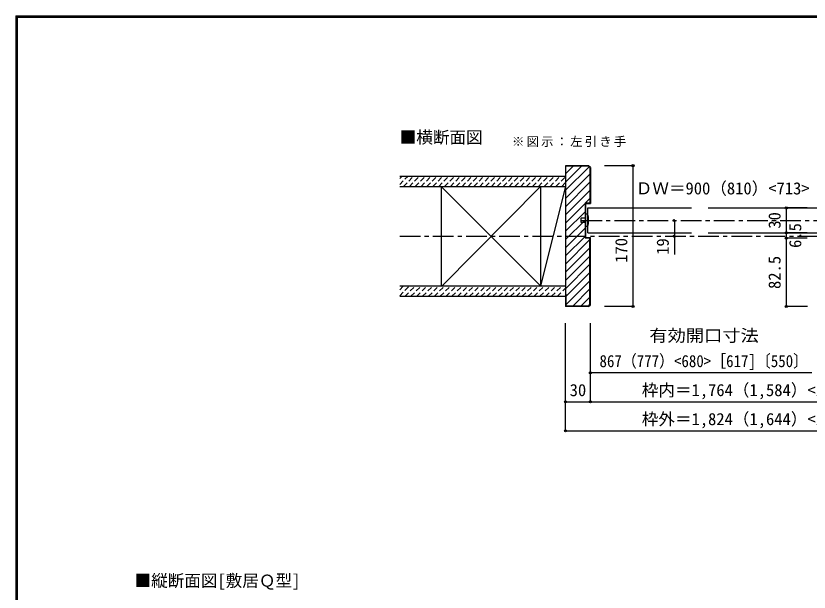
# Model space of a CAD drawing. Units: millimetres at full size, sheet at 1:5; details may follow other scales. Extents: x -973 to 977, y -718 to 696.
# Drawn here: x -973 to -17, y 0 to 696 of the extents above; entities that cross this region are included whole.
import ezdxf
from ezdxf.enums import TextEntityAlignment as Align

# ---------------------------------------------------------------- set-up
doc = ezdxf.new("R2010")
doc.units = ezdxf.units.MM
doc.header["$LTSCALE"] = 5
doc.header["$PDMODE"] = 32
doc.header["$PDSIZE"] = 2.5
doc.linetypes.add('CHAIN1', pattern=[8, 5, -1, 1, -1])
doc.linetypes.add('DASHED1', pattern=[1.8, 1.2, -0.6])
for name, color, linetype in [('0-1_通り芯', 4, 'DASHED1'), ('0-2_柱', 3, 'Continuous'), ('0-3_仕上げ', 2, 'Continuous'), ('0-4_枠', 3, 'Continuous'), ('0-6_扉', 6, 'Continuous'), ('0-7_金物', 7, 'Continuous'), ('0-A_文字', 7, 'Continuous'), ('0-B_寸法', 7, 'Continuous'), ('0-C_ハッチ', 4, 'DASHED1'), ('F-1_枠', 6, 'Continuous')]:
    doc.layers.add(name, color=color, linetype=linetype)
doc.styles.add('ＭＳ ゴシック', font='')
doc.styles.get('ＭＳ ゴシック').set_extended_font_data('MS Gothic')

msp = doc.modelspace()

# ---------------------------------------------------------------- linework, layer by layer
at = {"layer": '0-1_通り芯', "linetype": 'CHAIN1'}
for p, q in [((-291.347, 449), (294.653, 449)), ((-510.347, 430), (518.743, 430))]:
    msp.add_line(p, q, dxfattribs=at)
at = {"layer": '0-1_通り芯', "linetype": 'Continuous'}
msp.add_line((-178.925, 449), (-178.925, 408), dxfattribs=at)
at = {"layer": '0-1_通り芯', "color": 7}
for p in [(-178.925, 449), (-178.925, 430)]:
    msp.add_point(p, dxfattribs=at)
at = {"layer": '0-2_柱'}
for p, q in [((-460.347, 490), (-460.347, 370)), ((-340.347, 490), (-340.347, 370)), ((-310.347, 490), (-310.347, 370))]:
    msp.add_line(p, q, dxfattribs=at)
at = {"layer": '0-2_柱', "color": 7}
for p, q in [((-460.347, 490), (-340.347, 370)), ((-340.347, 490), (-459.099, 370)), ((-310.347, 490), (-340.347, 370))]:
    msp.add_line(p, q, dxfattribs=at)
at = {"layer": '0-3_仕上げ'}
for p, q in [((-510.347, 502.5), (-310.347, 502.5)), ((-510.347, 490), (-310.347, 490)), ((-510.347, 370), (-310.347, 370)), ((-510.347, 357.5), (-310.347, 357.5))]:
    msp.add_line(p, q, dxfattribs=at)
at = {"layer": '0-4_枠'}
for p, q in [((-310.347, 515), (-310.347, 345)), ((-282.468, 515), (-310.347, 515)), ((-309.847, 500), (-309.847, 514.5)), ((-282.675, 514.5), (-309.847, 514.5)), ((-280.847, 512.671), (-282.675, 514.5)), ((-280.347, 512.879), (-282.468, 515)), ((-280.847, 512.671), (-280.847, 470)), ((-280.347, 512.879), (-280.347, 469.5)), ((-309.847, 500), (-310.347, 500)), ((-286.847, 470), (-286.847, 428)), ((-286.847, 470), (-280.847, 470)), ((-286.347, 469.5), (-280.347, 469.5)), ((-286.347, 469.5), (-286.347, 428.5)), ((-286.847, 428), (-280.847, 428)), ((-286.347, 428.5), (-280.347, 428.5)), ((-280.847, 347.328), (-280.847, 428)), ((-280.347, 347.121), (-280.347, 428.5)), ((-309.847, 360), (-310.347, 360)), ((-309.847, 360), (-309.847, 345.5)), ((-282.468, 345), (-310.347, 345)), ((-282.675, 345.5), (-309.847, 345.5)), ((-282.675, 345.5), (-280.847, 347.328)), ((-282.468, 345), (-280.347, 347.121))]:
    msp.add_line(p, q, dxfattribs=at)
at = {"layer": '0-6_扉'}
for p, q in [((-283.347, 434), (-283.347, 464)), ((-283.347, 464), (-158.347, 464)), ((-138.347, 464), (16.653, 464)), ((-283.347, 434), (-158.347, 434)), ((-138.347, 434), (16.653, 434))]:
    msp.add_line(p, q, dxfattribs=at)
at = {"layer": '0-7_金物'}
for p, q in [((-286.347, 451.5), (-291.347, 451.5)), ((-286.347, 441.5), (-286.347, 456.5)), ((-283.347, 456.5), (-286.347, 456.5)), ((-283.347, 441.5), (-286.347, 441.5))]:
    msp.add_line(p, q, dxfattribs=at)
msp.add_lwpolyline([(-286.347, 446.5), (-291.347, 446.5), (-291.347, 451.5)], dxfattribs=at)
msp.add_arc((-313.798, 449), 31.361, 346.16371, 13.83632, dxfattribs=at)
at = {"layer": '0-B_寸法', "color": 4}
for p, q in [((-228.925, 515), (-263.447, 515)), ((-228.925, 345), (-228.925, 515.5)), ((-19.005, 464), (-44.052, 464)), ((-44.052, 464), (-44.052, 434)), ((-44.052, 434), (-44.052, 427.5)), ((-19.005, 434), (-44.052, 434)), ((-44.052, 427.5), (-44.052, 345)), ((-19.005, 427.5), (-44.052, 427.5)), ((-228.925, 345), (-263.447, 345)), ((-18.411, 345), (-44.052, 345)), ((-310.347, 195), (-310.347, 325)), ((-280.347, 230), (-280.347, 325)), ((-13.347, 265), (-280.347, 265)), ((-310.347, 230), (313.653, 230)), ((-310.347, 195), (313.653, 195))]:
    msp.add_line(p, q, dxfattribs=at)
at = {"layer": '0-B_寸法'}
for p in [(-228.925, 515), (-44.052, 464), (-44.052, 434), (-44.052, 427.5), (-228.925, 345), (-44.052, 345), (-280.347, 265), (-310.347, 230), (-280.347, 230), (-310.347, 195)]:
    msp.add_point(p, dxfattribs=at)
at = {"layer": '0-C_ハッチ', "linetype": 'Continuous'}
for p, q in [((-310.347, 495.247), (-291.094, 514.5)), ((-310.347, 485.347), (-281.935, 513.759)), ((-309.847, 505.646), (-300.994, 514.5)), ((-310.347, 475.448), (-280.847, 504.948)), ((-310.347, 465.548), (-280.847, 495.049)), ((-310.347, 455.649), (-280.847, 485.149)), ((-310.347, 445.75), (-286.847, 469.249)), ((-286.097, 470), (-280.847, 475.25)), ((-310.347, 435.85), (-286.847, 459.35)), ((-310.347, 425.951), (-286.847, 449.45)), ((-310.347, 416.051), (-286.847, 439.551)), ((-310.347, 406.152), (-286.847, 429.652)), ((-310.347, 396.252), (-280.847, 425.752)), ((-310.347, 386.353), (-280.847, 415.853)), ((-310.347, 376.453), (-280.847, 405.953)), ((-310.347, 366.554), (-280.847, 396.054)), ((-309.847, 357.154), (-280.847, 386.154)), ((-309.847, 347.255), (-280.847, 376.255)), ((-301.702, 345.5), (-280.847, 366.355)), ((-291.803, 345.5), (-280.847, 356.456))]:
    msp.add_line(p, q, dxfattribs=at)
at = {"layer": '0-C_ハッチ'}
for p, q in [((-510.347, 492.48), (-500.327, 502.5)), ((-510.347, 499.551), (-507.398, 502.5)), ((-505.756, 490), (-493.256, 502.5)), ((-498.685, 490), (-486.185, 502.5)), ((-491.613, 490), (-479.113, 502.5)), ((-484.542, 490), (-472.042, 502.5)), ((-477.471, 490), (-464.971, 502.5)), ((-470.4, 490), (-457.9, 502.5)), ((-463.329, 490), (-450.829, 502.5)), ((-456.258, 490), (-443.758, 502.5)), ((-449.187, 490), (-436.687, 502.5)), ((-442.116, 490), (-429.616, 502.5)), ((-435.045, 490), (-422.545, 502.5)), ((-427.974, 490), (-415.474, 502.5)), ((-420.903, 490), (-408.403, 502.5)), ((-413.832, 490), (-401.332, 502.5)), ((-406.761, 490), (-394.261, 502.5)), ((-399.69, 490), (-387.19, 502.5)), ((-392.619, 490), (-380.119, 502.5)), ((-385.547, 490), (-373.047, 502.5)), ((-378.476, 490), (-365.976, 502.5)), ((-371.405, 490), (-358.905, 502.5)), ((-364.334, 490), (-351.834, 502.5)), ((-357.263, 490), (-344.763, 502.5)), ((-350.192, 490), (-337.692, 502.5)), ((-343.121, 490), (-330.621, 502.5)), ((-336.05, 490), (-323.55, 502.5)), ((-328.979, 490), (-316.479, 502.5)), ((-321.908, 490), (-310.347, 501.561)), ((-314.837, 490), (-310.347, 494.49)), ((-510.347, 365.2), (-505.547, 370)), ((-510.347, 358.129), (-498.476, 370)), ((-503.905, 357.5), (-491.405, 370)), ((-496.834, 357.5), (-484.334, 370)), ((-489.763, 357.5), (-477.263, 370)), ((-482.692, 357.5), (-470.192, 370)), ((-475.621, 357.5), (-463.121, 370)), ((-468.55, 357.5), (-456.05, 370)), ((-461.479, 357.5), (-448.979, 370)), ((-454.408, 357.5), (-441.908, 370)), ((-447.337, 357.5), (-434.837, 370)), ((-440.266, 357.5), (-427.766, 370)), ((-433.195, 357.5), (-420.695, 370)), ((-426.124, 357.5), (-413.624, 370)), ((-419.053, 357.5), (-406.553, 370)), ((-411.981, 357.5), (-399.481, 370)), ((-404.91, 357.5), (-392.41, 370)), ((-397.839, 357.5), (-385.339, 370)), ((-390.768, 357.5), (-378.268, 370)), ((-383.697, 357.5), (-371.197, 370)), ((-376.626, 357.5), (-364.126, 370)), ((-369.555, 357.5), (-357.055, 370)), ((-362.484, 357.5), (-349.984, 370)), ((-355.413, 357.5), (-342.913, 370)), ((-348.342, 357.5), (-335.842, 370)), ((-341.271, 357.5), (-328.771, 370)), ((-334.2, 357.5), (-321.7, 370)), ((-327.129, 357.5), (-314.629, 370)), ((-320.058, 357.5), (-310.347, 367.211))]:
    msp.add_line(p, q, dxfattribs=at)
at = {"layer": 'F-1_枠'}
for p, q in [((-973.347, 695.833), (-973.347, -700.833)), ((-973.347, 695.833), (976.653, 695.833)), ((-973.347, 695), (976.653, 695)), ((-973.347, 694.167), (976.653, 694.167)), ((-972.514, 695.833), (-972.514, -700.833)), ((-971.68, 695.833), (-971.68, -700.833))]:
    msp.add_line(p, q, dxfattribs=at)

# ---------------------------------------------------------------- texts
at = {"layer": '0-1_通り芯', "color": 7, "style": 'ＭＳ ゴシック'}
msp.add_text('19', height=14.66, rotation=90, dxfattribs=at).set_placement((-181.425, 407.5), align=Align.BOTTOM_LEFT)
at = {"layer": '0-A_文字', "style": 'ＭＳ ゴシック'}
for s, p in [('■横断面図', (-510.347, 537.5)), ('■縦断面図[敷居Ｑ型]', (-830.18, 2.5))]:
    msp.add_text(s, height=14.66, dxfattribs=at).set_placement(p, align=Align.BOTTOM_LEFT)
at = {"layer": '0-A_文字', "style": 'ＭＳ ゴシック', "width": 1.1}
msp.add_text('有効開口寸法', height=14.66, dxfattribs=at).set_placement((-209.243, 298.31), align=Align.BOTTOM_LEFT)
at = {"layer": '0-A_文字', "insert": (-374.929, 537.5), "char_height": 11, "attachment_point": 7, "style": 'ＭＳ ゴシック'}
msp.add_mtext('\\T1.17;※図示：左引き手', dxfattribs=at)
at = {"layer": '0-B_寸法', "style": 'ＭＳ ゴシック'}
for s, p in [('ＤＷ＝900（810）<713>［650]〔583〕', (-225.596, 475.954)), ('30', (-305.347, 232.5)), ('枠内＝1,764（1,584）<1,390>［1,264]〔1,130〕', (-218.347, 232.5)), ('枠外＝1,824（1,644）<1,450>［1,324]〔1,190〕', (-218.347, 197.5))]:
    msp.add_text(s, height=14.66, dxfattribs=at).set_placement(p, align=Align.BOTTOM_LEFT)
for s, p in [('30', (-46.552, 439)), ('6.5', (-21.552, 415.75)), ('170', (-231.425, 397.857)), ('82.5', (-46.552, 366.25))]:
    msp.add_text(s, height=14.66, rotation=90, dxfattribs=at).set_placement(p, align=Align.BOTTOM_LEFT)
at = {"layer": '0-B_寸法', "style": 'ＭＳ ゴシック', "width": 0.9}
msp.add_text('867（777）<680>［617]〔550〕', height=14.66, dxfattribs=at).set_placement((-269.347, 267.5), align=Align.BOTTOM_LEFT)

doc.saveas('drawing.dxf')
